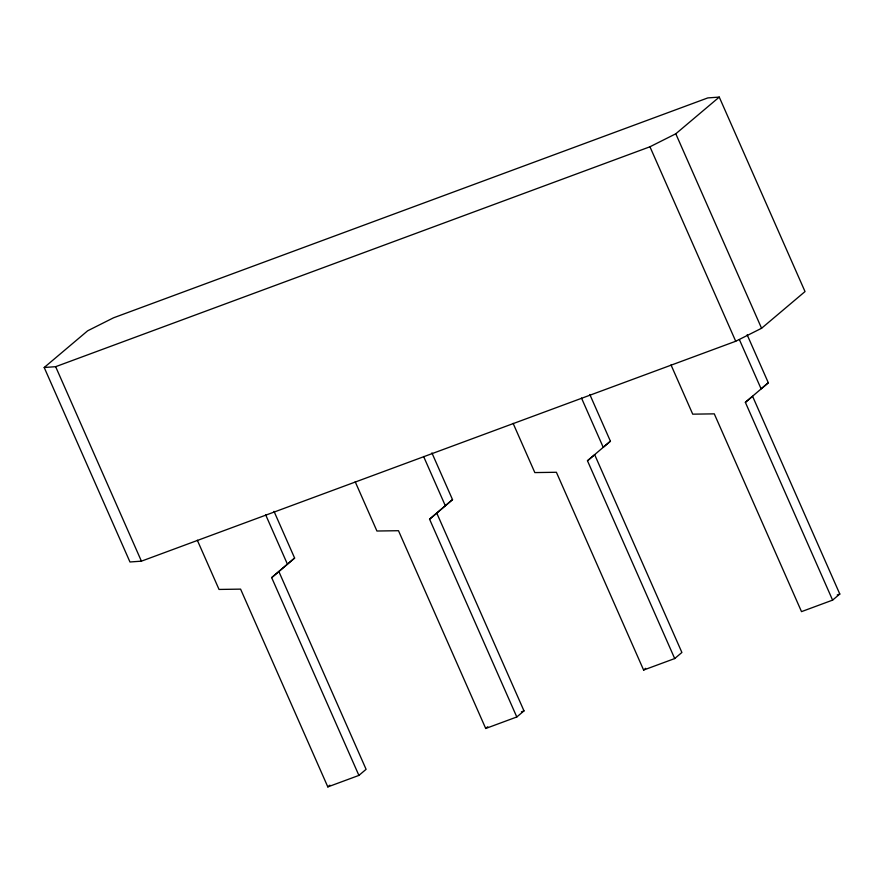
<?xml version="1.0" encoding="UTF-8"?>
<svg xmlns="http://www.w3.org/2000/svg" width="884" height="884" viewBox="0 0 884 884"><rect width="100%" height="100%" fill="white"/><g stroke="black" fill="none" stroke-linecap="round" stroke-linejoin="round"><path stroke-width="1.33" d="M197.32 540.212L219.033 589.44L240.592 589.131L327.82 786.904L358.904 775.412L271.675 577.628L294.615 558.058L274.018 511.35M271.675 577.628L294.615 558.058M355.213 481.78L376.927 531.019L398.485 530.709L485.714 728.482L516.797 716.979L429.569 519.206L452.52 499.626L431.911 452.917M429.569 519.206L452.52 499.626M513.118 423.359L534.831 472.586L556.39 472.277L643.618 670.05L674.702 658.558L587.473 460.774L610.413 441.204L589.816 394.496M671.011 364.926L692.724 414.165L714.283 413.856L801.512 611.629L832.595 600.125L745.367 402.353L768.318 382.772L747.157 334.804M44.2 367.501L87.66 330.804L113.506 317.82L707.808 97.914L719.256 97.096L805.026 291.565L761.577 328.273L735.72 341.257L141.418 561.163L129.97 561.981L44.2 367.501L55.648 366.683L649.95 146.777L675.796 133.793L719.256 97.096M610.413 441.204L603.208 447.282L581.495 398.054M587.473 460.774L594.667 454.696L681.895 652.469L674.702 658.558M768.318 382.772L761.113 388.861L739.4 339.622M745.367 402.353L752.571 396.264L839.8 594.037L832.595 600.125M327.82 786.904L329.876 785.169M358.904 775.412L366.098 769.323L278.869 571.55M485.714 728.482L487.769 726.747M516.797 716.979L524.002 710.891L436.773 513.118M643.618 670.05L645.674 668.315M521.416 711.852L524.002 710.891M837.214 594.998L839.8 594.037M675.796 133.793L761.577 328.273M649.95 146.777L735.72 341.257M423.602 456.476L445.315 505.714M265.697 514.908L287.411 564.136M55.648 366.683L141.418 561.163"/></g></svg>
